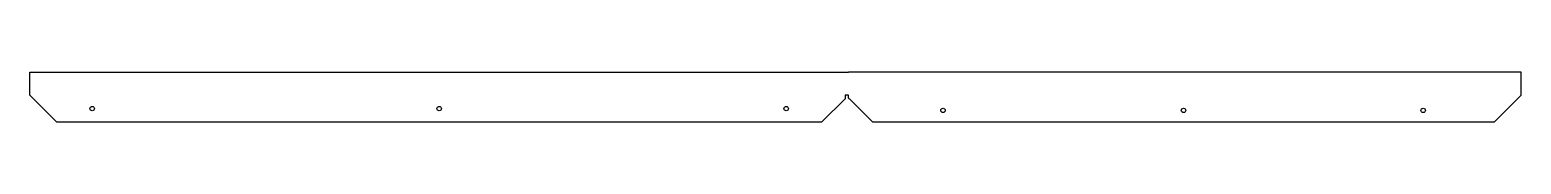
# Model space of a CAD drawing. Header units: millimetres. Extents: x -159 to 1515, y 237 to 293.
import ezdxf

# ---------------------------------------------------------------- set-up
doc = ezdxf.new("R2010")
doc.units = ezdxf.units.MM
doc.layers.add('CANTONEIRA_LATER', color=7, linetype='Continuous')
doc.layers.add('Default', color=7, linetype='Continuous')

# ---------------------------------------------------------------- blocks, each defined once
blk = doc.blocks.new('SE')
at = {"layer": 'CANTONEIRA_LATER', "color": 7, "linetype": 'Continuous'}
for p, q in [((-158.6, 293.3), (756.4, 293.3)), ((-158.6, 267.3), (-158.6, 293.3)), ((756.4, 293.3), (760.4, 293.3)), ((1515.4, 293.3), (760.4, 293.3)), ((1515.4, 267.3), (1515.4, 293.3)), ((-154.6, 263.3), (-128.6, 237.3)), ((730.4, 237.3), (756.4, 263.3)), ((756.4, 267.3), (756.4, 263.3)), ((760.4, 267.3), (756.4, 267.3)), ((760.4, 264), (760.4, 267.3)), ((761.4, 263.3), (787.4, 237.3)), ((1485.4, 237.3), (1511.4, 263.3)), ((-128.6, 237.3), (730.4, 237.3)), ((787.4, 237.3), (1485.4, 237.3))]:
    blk.add_line(p, q, dxfattribs=at)
for centre in [(-88.6, 252.3), (300.9, 252.3), (690.4, 252.3), (866.4, 250.3), (1136.4, 250.3), (1405.4, 250.3)]:
    blk.add_circle(centre, 2.5, dxfattribs=at)
blk.add_open_spline([(760.4, 264), (760.7, 263.7), (761, 263.5), (761.4, 263.3)], degree=3, dxfattribs=at)

msp = doc.modelspace()

# ---------------------------------------------------------------- linework, layer by layer
at = {"layer": 'Default', "color": 7, "linetype": 'Continuous'}
for p, q in [((-154.6, 263.3), (-158.6, 267.3)), ((1511.4, 263.3), (1515.4, 267.3))]:
    msp.add_line(p, q, dxfattribs=at)

# ---------------------------------------------------------------- block references
at = {"layer": 'Default'}
msp.add_blockref('SE', (0, 0), dxfattribs=at)

doc.saveas('drawing.dxf')
